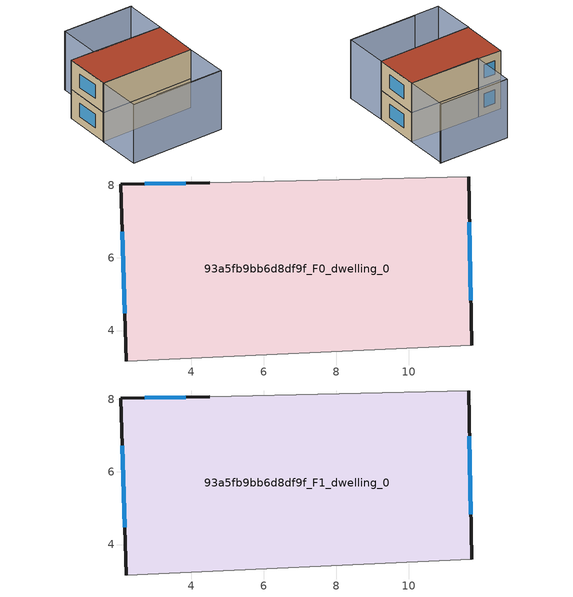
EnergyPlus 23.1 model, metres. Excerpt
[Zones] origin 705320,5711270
93a5fb9bb6d8df9f_F0_dwelling_0
 floor ground (EU_floor_Construction): 11.65,8.23 11.73,3.59 2.21,3.16 2.07,8.03 4.51,8.08 z0
 wall outside (EU_wall_Construction): 4.51,8.08 2.07,8.03 2.21,3.16 / 11.73,3.59 11.65,8.23 z0:3
 wall adiabatic (EU_wall_Construction): 2.21,3.16 11.73,3.59 / 11.65,8.23 4.51,8.08 z0:3
 window (EU_Window_Construction): 2.11,6.72 2.17,4.47 / 3.85,8.06 2.73,8.04 / 11.71,4.84 11.67,6.98 z0.81:2.19
93a5fb9bb6d8df9f_F1_dwelling_0
 floor to 93a5fb9bb6d8df9f_F0_dwelling_0 (EU_floor_Construction): 11.65,8.23 11.73,3.59 2.21,3.16 2.07,8.03 4.51,8.08 z3
 wall outside (EU_wall_Construction): 4.51,8.08 2.07,8.03 2.21,3.16 / 11.73,3.59 11.65,8.23 z3:6
 wall adiabatic (EU_wall_Construction): 2.21,3.16 11.73,3.59 / 11.65,8.23 4.51,8.08 z3:6
 window (EU_Window_Construction): 2.11,6.72 2.17,4.47 / 3.85,8.06 2.73,8.04 / 11.71,4.84 11.67,6.98 z3.81:5.19
 roof outside (EU_roof_Construction): 11.73,3.59 11.65,8.23 4.51,8.08 2.07,8.03 2.21,3.16 z6
shading: 4.99,-1.07 11.86,-0.8 / 11.58,12.59 4.35,12.31 / 2.18,3.16 11.73,3.59 / 11.73,3.59 11.93,-0.86 / 11.93,-0.86 2.38,-1.29 / 2.38,-1.29 2.18,3.16 / 11.51,12.59 11.65,8.23 / 11.65,8.23 4.49,8 / 4.49,8 4.34,12.36 / 4.34,12.36 11.51,12.59 z0:6
[Building]
EU S2 Campaign: North Axis=0; Terrain=City; Solar Distribution=FullExterior
[Site:Location]
London: Latitude=51.5; Longitude=-0.5; Time Zone=0; Elevation=25
[SizingPeriod:WeatherFileDays]
AnnualSizingPeriod: Begin Month=1; Begin Day of Month=1; End Month=12; End Day of Month=31; Day of Week for Start Day=Monday; Use Weather File Daylight Saving Period=No; Use Weather File Rain and Snow Indicators=No
[MATERIAL]
EU_InternalMass_Material: Roughness=MediumRough; Thickness=0.1; Conductivity=1; Density=1800; Specific Heat=900; Thermal Absorptance=0.9; Solar Absorptance=0.7; Visible Absorptance=0.7
[MATERIAL:NOMASS] Roughness=MediumRough; Thermal Absorptance=0.9; Solar Absorptance=0.7; Visible Absorptance=0.7
Name | Thermal Resistance
EU_wall_NoMass | 0.555556
EU_roof_NoMass | 0.510204
EU_floor_NoMass | 1.68919
[WINDOWMATERIAL:SIMPLEGLAZINGSYSTEM]
EU_Window_SimpleGlazing: UFactor=3.96; Solar Heat Gain Coefficient=0.85; Visible Transmittance=0.85
[CONSTRUCTION]
EU_wall_Construction: EU_wall_NoMass
EU_roof_Construction: EU_roof_NoMass
EU_floor_Construction: EU_floor_NoMass
EU_Window_Construction: EU_Window_SimpleGlazing
EU_InternalMass_Construction: EU_InternalMass_Material
[ZONE] Type=1; Multiplier=1; Ceiling Height=autocalculate; Floor Area=autocalculate; Part of Total Floor Area=Yes
Name | Volume
93a5fb9bb6d8df9f_F0_dwelling_0 | 136.244
93a5fb9bb6d8df9f_F1_dwelling_0 | 136.242
[INTERNALMASS] Construction=EU_InternalMass_Construction; Surface Area=45.4143
Name | Zone or ZoneList
93a5fb9bb6d8df9f_F0_dwelling_0_EU_InternalMass | 93a5fb9bb6d8df9f_F0_dwelling_0
93a5fb9bb6d8df9f_F1_dwelling_0_EU_InternalMass | 93a5fb9bb6d8df9f_F1_dwelling_0
[OTHEREQUIPMENT] Fuel Type=Electricity; Design Level Calculation Method=Watts/Area; Power per Zone Floor Area=1; Fraction Latent=0; Fraction Radiant=0; Fraction Lost=0; Carbon Dioxide Generation Rate=0; EndUse Subcategory=EU_Step8_InternalGains
Name | Zone or ZoneList or Space or SpaceList | Schedule
EU_Step8_InternalGain_93a5fb9bb6d8df9f_F0_dwelling_0_f000 | 93a5fb9bb6d8df9f_F0_dwelling_0 | EU_Step8_GainSchedule_93a5fb9bb6d8df9f_F0_dwelling_0_f000
EU_Step8_InternalGain_93a5fb9bb6d8df9f_F1_dwelling_0_f000 | 93a5fb9bb6d8df9f_F1_dwelling_0 | EU_Step8_GainSchedule_93a5fb9bb6d8df9f_F1_dwelling_0_f000
[ZONEVENTILATION:DESIGNFLOWRATE] Schedule=EU_AlwaysOn; Design Flow Rate Calculation Method=AirChanges/Hour; Air Changes per Hour=0.48; Ventilation Type=Natural; Fan Pressure Rise=0; Fan Total Efficiency=1; Constant Term Coefficient=1; Temperature Term Coefficient=0; Velocity Term Coefficient=0; Velocity Squared Term Coefficient=0; Minimum Indoor Temperature=-100; Maximum Indoor Temperature=100; Delta Temperature=-100; Minimum Outdoor Temperature=-100; Maximum Outdoor Temperature=100; Maximum Wind Speed=40
Name | Zone or ZoneList or Space or SpaceList
EU_ConstantAir_93a5fb9bb6d8df9f_F0_dwelling_0 | 93a5fb9bb6d8df9f_F0_dwelling_0
EU_ConstantAir_93a5fb9bb6d8df9f_F1_dwelling_0 | 93a5fb9bb6d8df9f_F1_dwelling_0
[HVACTEMPLATE:THERMOSTAT] Constant Heating Setpoint=20; Constant Cooling Setpoint=50
EU_HeatOnly_93a5fb9bb6d8df9f_F0_dwelling_0; EU_HeatOnly_93a5fb9bb6d8df9f_F1_dwelling_0
[HVACTEMPLATE:ZONE:IDEALLOADSAIRSYSTEM] System Availability Schedule=EU_AlwaysOn; Maximum Heating Supply Air Temperature=50; Minimum Cooling Supply Air Temperature=13; Maximum Heating Supply Air Humidity Ratio=0.0156; Minimum Cooling Supply Air Humidity Ratio=0.0077; Heating Limit=NoLimit; Cooling Limit=NoLimit; Heating Availability Schedule=EU_AlwaysOn; Cooling Availability Schedule=EU_CoolingOff; Dehumidification Control Type=ConstantSensibleHeatRatio; Cooling Sensible Heat Ratio=0.7; Dehumidification Setpoint=60; Humidification Control Type=None; Humidification Setpoint=30; Outdoor Air Method=None; Outdoor Air Flow Rate per Person=0.00944; Outdoor Air Flow Rate per Zone Floor Area=0; Outdoor Air Flow Rate per Zone=0; Demand Controlled Ventilation Type=None; Outdoor Air Economizer Type=NoEconomizer; Heat Recovery Type=None; Sensible Heat Recovery Effectiveness=0.7; Latent Heat Recovery Effectiveness=0.65
Name | Template Thermostat
93a5fb9bb6d8df9f_F0_dwelling_0 | EU_HeatOnly_93a5fb9bb6d8df9f_F0_dwelling_0
93a5fb9bb6d8df9f_F1_dwelling_0 | EU_HeatOnly_93a5fb9bb6d8df9f_F1_dwelling_0
[SIZING:ZONE] Zone Cooling Design Supply Air Temperature Input Method=SupplyAirTemperature; Zone Cooling Design Supply Air Temperature=13; Zone Heating Design Supply Air Temperature Input Method=SupplyAirTemperature; Zone Heating Design Supply Air Temperature=50; Zone Cooling Design Supply Air Humidity Ratio=0.008; Zone Heating Design Supply Air Humidity Ratio=0.008; Cooling Design Air Flow Method=DesignDay; Cooling Design Air Flow Rate=0; Cooling Minimum Air Flow per Zone Floor Area=0.000762; Cooling Minimum Air Flow=0; Cooling Minimum Air Flow Fraction=0.2; Heating Design Air Flow Method=DesignDay; Heating Design Air Flow Rate=0; Heating Maximum Air Flow per Zone Floor Area=0.002032; Heating Maximum Air Flow=0.141576; Heating Maximum Air Flow Fraction=0.3; Account for Dedicated Outdoor Air System=No; Dedicated Outdoor Air System Control Strategy=NeutralSupplyAir; Dedicated Outdoor Air Low Setpoint Temperature for Design=autosize; Dedicated Outdoor Air High Setpoint Temperature for Design=autosize; Zone Load Sizing Method=Sensible Load Only No Latent Load; Zone Latent Cooling Design Supply Air Humidity Ratio Input Method=HumidityRatioDifference; Zone Cooling Design Supply Air Humidity Ratio Difference=0.005; Zone Latent Heating Design Supply Air Humidity Ratio Input Method=HumidityRatioDifference; Zone Humidification Design Supply Air Humidity Ratio Difference=0.005
93a5fb9bb6d8df9f_F0_dwelling_0; 93a5fb9bb6d8df9f_F1_dwelling_0
[SCHEDULE:CONSTANT]
Name | Hourly Value
EU_AlwaysOn | 1
EU_CoolingOff | 0
[SCHEDULE:FILE] Column Number=1; Rows to Skip at Top=0; Number of Hours of Data=8760; Column Separator=Comma; Interpolate to Timestep=No; Minutes per Item=60; Adjust Schedule for Daylight Savings=Yes
Name | File
EU_Step8_GainSchedule_93a5fb9bb6d8df9f_F0_dwelling_0_f000 | ../../schedules/93a5fb9bb6d8df9f/93a5fb9bb6d8df9f_F0_dwelling_0_f000_gain.csv
EU_Step8_GainSchedule_93a5fb9bb6d8df9f_F1_dwelling_0_f000 | ../../schedules/93a5fb9bb6d8df9f/93a5fb9bb6d8df9f_F1_dwelling_0_f000_gain.csv
